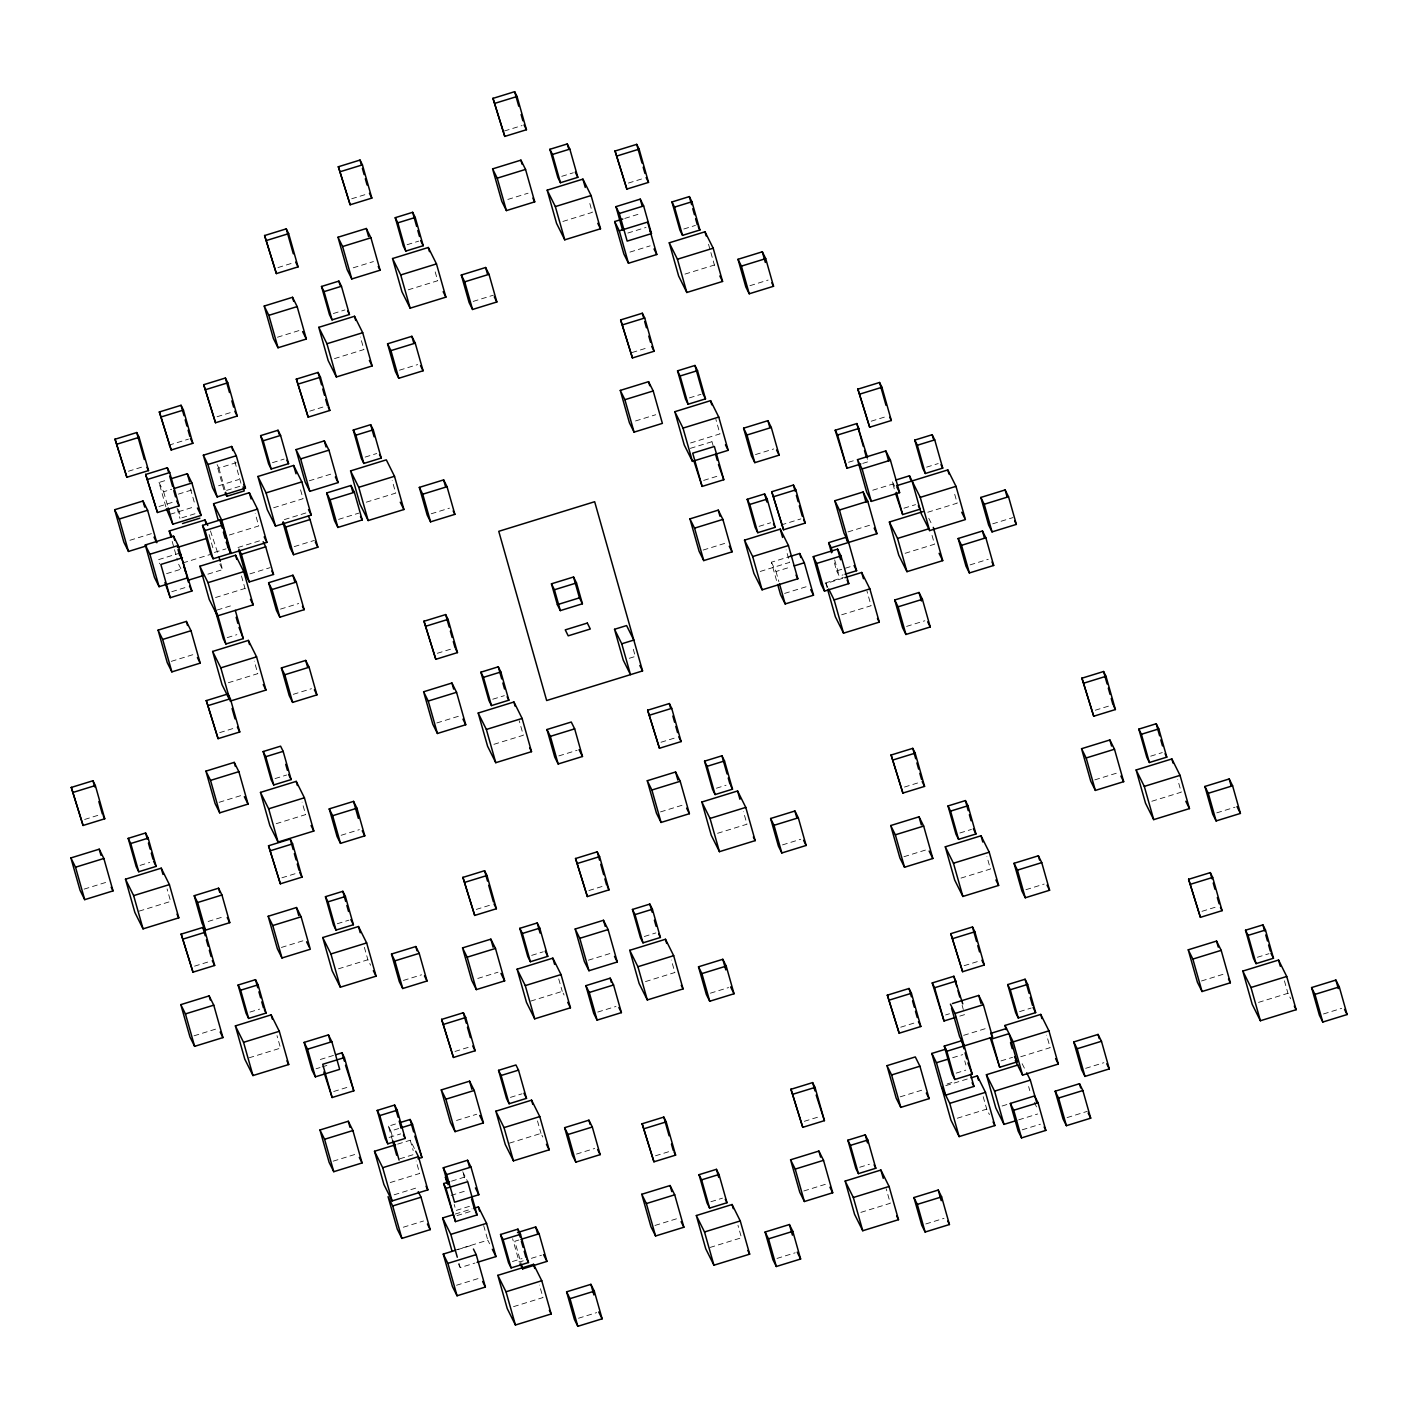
<?xml version="1.0" encoding="UTF-8"?>
<svg xmlns="http://www.w3.org/2000/svg" width="1418" height="1418" viewBox="0 0 1418 1418"><rect width="100%" height="100%" fill="white"/><g stroke="black" fill="none" stroke-linecap="round" stroke-linejoin="round"><path stroke-width="0.75" stroke-dasharray="5 3.75" d="M504.365 131.005L522.09 125.546M351.717 198.768L367.475 193.912M561.741 176.346L573.333 172.766M277.946 267.577L293.703 262.702M507.839 199.442L528.081 193.202M407.108 244.711L418.718 241.131M353.224 267.807L373.448 261.568M628.404 183.064L644.162 178.207M562.875 221.456L592.316 212.363L589.374 201.976M624.789 218.425L640.971 213.427M408.26 289.821L437.701 280.729L434.759 270.342M333.354 313.52L344.946 309.939M277.432 337.236L299.677 330.359M627.819 233.048L646.041 227.412M683.813 229.007L695.405 225.427M629.929 252.103L650.153 245.846M473.187 301.414L493.446 295.157M334.488 358.612L363.93 349.537L360.402 337.059M217.078 416.732L232.836 411.876M684.965 274.099L714.406 265.024L716.214 268.676M399.433 370.204L417.654 364.586M168.795 445.199L188.488 439.119M309.727 411.149L323.517 406.877M128.4 471.255L144.157 466.38M749.892 285.709L768.113 280.073M165.888 506.793L158.993 482.474L167.094 479.975M217.131 464.608L218.851 468.046L236.239 462.676M158.993 482.474L163.637 491.745L171.72 489.245M272.469 462.676L284.079 459.095M632.02 352.55L647.778 347.676M178.384 494.12L191.909 489.937M218.585 485.771L238.809 479.514M159.011 506.492L172.801 502.238M239.731 486.356L224.274 491.124L216.848 464.909M170.195 514.273L194.479 506.775M365.135 457.092L376.727 453.512M181.876 517.8L197.332 513.015M309.23 480.808L333.496 473.311M129.907 540.293L152.169 533.416M273.621 507.768L303.062 498.693L300.12 488.306M229.291 535.029L258.732 525.954L255.205 513.493M284.362 519.608L306.642 512.731M180.121 552.985L158.444 559.667L159.614 563.815M689.396 397.891L700.988 394.31M366.287 502.185L395.728 493.109L392.201 480.631M635.512 420.969L655.736 414.73M214.402 552.435L226.011 548.855M182.851 562.946L210.183 554.509M238.011 547.49L262.312 539.992M338.548 519.378L358.807 513.121M166.58 573.652L180.742 569.274M294.217 546.621L314.477 540.382M207.861 574.166L222.573 569.628L220.818 563.389M171.791 591.696L187.548 586.822M431.214 513.777L449.453 508.158M249.887 573.882L270.129 567.643M690.548 442.983L719.99 433.89L715.877 419.356M690.318 448.372L711.996 441.689L713.573 444.88M215.554 597.527L244.995 588.452L246.821 592.104M217.273 609.988L232.729 605.22M755.475 454.575L773.714 448.957M871.219 421.199L886.977 416.325M280.48 609.12L298.719 603.501M703.665 480.401L717.455 476.147M227.199 637.639L236.859 634.661M171.294 661.355L195.56 653.858M848.549 462.25L854.451 460.442M862.747 463.402L868.667 461.577L867.072 458.386M228.351 682.732L257.792 673.639L254.265 661.178M926.628 467.142L938.22 463.562M872.744 490.22L892.968 483.981M759.073 526.344L770.665 522.763M781.158 524.979L800.869 518.899M703.151 550.06L727.434 542.562M293.278 694.324L311.499 688.705M903.957 508.211L915.549 504.631M437.347 653.29L451.137 649.036M848.035 531.91L872.318 524.43M927.78 512.235L957.221 503.16L954.279 492.773M219.648 732.645L235.406 727.788M776.532 580.476L771.374 562.237L789.578 556.618M760.225 571.454L789.666 562.361L786.139 549.9M771.374 562.237L776 571.507L790.163 567.147M834.369 562.822L836.655 570.887L852.112 566.119M992.706 523.827L1012.966 517.588M905.092 553.304L934.533 544.211L931.591 533.824M836.655 570.887L839.226 576.045L843.09 574.857M784.597 593.415L808.88 585.918M825.152 583.046L843.373 577.41M827.119 587.672L825.95 583.507L842.771 578.314M84.637 819.462L98.427 815.19M492.755 699.234L504.347 695.653M629.291 658.289L635.317 656.428L632.41 646.147M436.833 722.95L459.095 716.072M275.039 778.588L286.649 775.008M970.036 564.896L988.257 559.277M219.134 802.304L243.4 794.807M841.654 614.792L871.095 605.716L866.983 591.182M493.889 744.326L523.331 735.251L519.218 720.699M906.598 626.401L924.82 620.765M140.045 865.405L149.705 862.428M276.191 823.698L305.632 814.606L302.105 802.145M84.123 889.121L106.368 882.244M558.834 755.918L577.055 750.299M341.118 835.291L359.357 829.654M661.001 742.252L676.758 737.395M139.088 911.154L170.621 901.423L167.094 888.944M281.898 877.795L297.656 872.939M208.145 921.47L224.345 916.471M716.409 788.213L726.069 785.217M660.487 811.911L684.77 804.431M194.532 966.154L208.322 961.9M337.307 923.738L348.899 920.158M281.384 947.454L305.668 939.957M1095.281 710.223L1109.071 705.969M717.561 833.305L747.002 824.212L743.475 811.752M476.271 909.417L490.061 905.163M904.454 787.061L920.211 782.187M588.895 890.539L604.653 885.683M338.441 968.831L367.882 959.756L370.612 965.233M782.488 844.898L800.709 839.279M249.94 1012.097L259.6 1009.12M194.036 1035.814L216.28 1028.936M403.386 980.441L421.607 974.804M1150.689 756.166L1162.281 752.586M1094.767 779.882L1119.05 772.385M531.661 955.377L543.271 951.797M477.777 978.455L498.002 972.216M959.862 833.004L971.454 829.424M248.983 1057.846L280.534 1048.115L277.006 1035.636M644.304 936.5L655.896 932.92M903.94 856.72L926.184 849.843M588.381 960.199L610.644 953.339M1151.824 801.259L1181.265 792.183L1177.738 779.723M320.326 1059.494L334.116 1055.24M530.704 1001.108L562.255 991.377L564.08 995.028M316.019 1068.782L320.078 1067.541M322.099 1066.903L328.178 1065.042M960.996 878.096L990.438 869.021L986.91 856.561M645.456 981.593L674.897 972.5L671.352 960.039M1216.768 812.851L1234.989 807.232M455.001 1051.447L468.791 1047.193M333.691 1091.505L349.448 1086.649M597.74 1012.062L615.979 1006.443M1025.923 889.689L1044.162 884.07M710.383 993.185L728.604 987.566M392.573 1140.71L388.443 1126.176L396.331 1123.747M388.443 1126.176L390.836 1130.961L398.724 1128.533M510.409 1097.39L522.001 1093.81M389.081 1137.466L400.691 1133.886M456.525 1120.468L476.749 1114.229M964.151 965.693L979.909 960.837M333.177 1161.165L355.422 1154.305M397.643 1144.131L410.263 1140.232L414.818 1149.36M399.823 1158.807L415.58 1153.933M1201.968 911.331L1217.725 906.474M509.452 1143.138L541.002 1133.407L542.81 1137.041M390.234 1182.559L419.675 1173.466L416.148 1161.005M900.714 1027.199L916.471 1022.325M945.576 1014.969L949.511 1013.746M959.773 1016.121L965.693 1014.295M394.133 1194.807L416.378 1187.929M451.527 1181.141L465.317 1176.887M1019.56 1011.637L1031.152 1008.056M576.488 1154.075L594.709 1148.456M963.637 1035.353L987.921 1027.855M451.119 1195.409L467.32 1190.393M1257.376 957.274L1268.968 953.694M469.447 1206.328L455.905 1210.493L454.203 1204.449M403.315 1227.226L423.539 1220.987M952.648 1057.739L962.769 1054.62M1201.454 980.99L1225.737 973.492M455.249 1214.056L472.07 1208.863M456.986 1215.598L470.776 1211.344M655.488 1155.794L669.278 1151.54M956.122 1073.142L965.782 1070.147M804.307 1121.319L818.097 1117.065M1000.984 1060.912L1012.576 1057.332M1020.712 1056.747L1050.153 1047.654L1046.626 1035.193M900.2 1096.841L924.483 1089.361M947.082 1084.008L955.183 1081.509M945.753 1085.656L968.884 1078.513M454.15 1250.534L487.792 1240.165L489.618 1243.799M457.411 1249.701L471.574 1245.341M1258.51 1002.384L1287.952 993.291L1290.681 998.768M518.864 1240.006L514.805 1241.264L521.434 1264.643M1085.639 1068.339L1103.86 1062.702M458.404 1263.952L460.23 1267.603L474.941 1263.066M957.274 1118.235L986.715 1109.142L989.427 1114.619M1002.118 1106.005L1008.428 1104.073M512.394 1261.541L522.054 1258.564M710.897 1201.737L722.489 1198.157M523.277 1260.832L519.236 1262.091L512.607 1238.694M531.378 1258.333L541.516 1255.214M1323.455 1013.976L1341.676 1008.34M456.49 1285.257L480.755 1277.76M654.974 1225.453L679.257 1217.956M859.716 1167.262L869.376 1164.284M1018.727 1119.83L1037.639 1113.999M803.811 1190.978L828.077 1183.481M1022.201 1129.827L1040.422 1124.208M1067.045 1117.614L1087.305 1111.358M513.546 1306.652L542.988 1297.559L539.46 1285.098M709.939 1247.486L741.49 1237.754L737.963 1225.294M860.868 1212.372L890.309 1203.279L886.197 1188.745M578.473 1318.244L596.694 1312.607M776.975 1258.44L795.197 1252.803M925.794 1223.964L944.016 1218.328M928.772 518.279L932.406 525.582M894.669 486.321L892.099 481.163L894.953 491.248M825.95 583.507L827.757 587.158M1022.148 1063.695L1025.799 1070.98M1034.289 1102.406L1037.019 1107.866M210.431 530.917L218.461 555.094M219.843 564.151L222.573 569.628M178.65 564.24L182.284 571.543M462.747 1171.729L467.71 1181.69M1284.424 980.831L1287.952 993.291M1028.617 1086.543L1029.805 1090.69M962.131 1005.344L963.301 1009.492M834.653 559.915L839.226 576.045M983.188 1096.681L986.715 1109.142M964.754 1060.912L965.888 1064.971M708.521 244.251L710.276 250.472M710.879 252.564L714.406 265.024M776 571.507L778.872 581.646M711.996 441.689L713.165 445.837M558.727 978.916L562.255 991.377M537.475 1120.929L541.002 1133.407M483.68 1225.613L487.792 1240.165M463.314 1173.75L464.448 1177.773M234.821 461.559L241.663 485.771M459.06 1263.456L460.23 1267.603M364.355 947.295L367.882 959.756M410.263 1140.232L413.205 1150.618M218.851 468.046L225.71 492.259M241.468 575.992L244.995 588.452M390.836 1130.961L393.194 1139.274M209.102 534.515L213.214 549.05M190.473 488.82L195.046 504.95M178.508 509.434L180.795 517.499M177.09 508.3L179.944 518.385M163.637 491.745L167.643 505.942M172.181 541.392L173.935 547.632M174.52 549.705L177.463 560.092"/><path stroke-width="1.5" d="M492.985 98.374L514.645 91.691L517.038 96.495L526.45 129.729L504.773 136.412L492.985 98.374L504.773 136.412M495.378 103.177L517.038 96.495M338.37 166.757L360.03 160.057L362.423 164.86L371.835 198.095L350.157 204.777L338.37 166.757L350.157 204.777M340.745 171.543L362.423 164.86M264.599 235.548L286.259 228.865L288.652 233.651L298.064 266.885L276.386 273.585L264.599 235.548L276.386 273.585M549.883 149.298L567.271 143.945L569.841 149.103L577.835 177.339L560.447 182.709L557.877 177.551L549.883 149.298L552.453 154.456L560.447 182.709M492.595 168.884L520.92 160.145L525.546 169.416L534.728 201.852L506.403 210.591L501.777 201.303L492.595 168.884L497.222 178.172L506.403 210.591M266.992 240.333L288.652 233.651M552.453 154.456L569.841 149.103M497.222 178.172L525.546 169.416M395.25 217.681L412.656 212.31L415.226 217.468L423.22 245.704L405.814 251.075L403.244 245.917L395.25 217.681L397.838 222.839L405.814 251.075M615.058 151.035L636.717 144.352L639.11 149.138L648.522 182.39L626.862 189.073L615.058 151.035L626.862 189.073M337.98 237.249L366.305 228.511L370.931 237.799L380.095 270.218L351.788 278.956L347.162 269.686L337.98 237.249L342.607 246.537L351.788 278.956M397.838 222.839L415.226 217.468M617.45 155.838L639.11 149.138M342.607 246.537L370.931 237.799M547.171 190.154L582.922 179.129L591.093 195.542L600.505 228.777L564.754 239.819L556.565 223.388L547.171 190.154L555.342 206.585L564.754 239.819M555.342 206.585L591.093 195.542M392.538 258.537L428.289 247.494L436.478 263.908L445.89 297.142L410.139 308.185L401.95 291.771L392.538 258.537L400.727 274.95L410.139 308.185M321.496 286.471L338.884 281.101L341.454 286.259L349.448 314.495L332.06 319.865L329.49 314.707L321.496 286.471L324.066 291.629L332.06 319.865M264.209 306.058L292.533 297.301L297.16 306.589L306.341 339.026L278.017 347.764L273.39 338.477L264.209 306.058L268.835 315.328L278.017 347.764M324.066 291.629L341.454 286.259M615.944 206.656L640.245 199.14L643.648 205.964L651.465 233.616L627.164 241.113L619.329 213.462L615.944 206.656L622.555 230.035M268.835 315.328L297.16 306.589M400.727 274.95L436.478 263.908M619.329 213.462L643.648 205.964M671.955 201.959L689.343 196.588L691.913 201.746L699.907 230L682.519 235.353L679.949 230.195L671.955 201.959L674.525 207.117L682.519 235.353M614.668 221.545L619.294 230.815L647.618 222.077L656.8 254.513L628.475 263.252L623.849 253.964L614.668 221.545L622.768 219.046M674.525 207.117L691.913 201.746M461.311 275.021L485.63 267.506L489.015 274.33L496.849 301.981L472.549 309.478L469.145 302.654L461.311 275.021L464.714 281.827L472.549 309.478M464.714 281.827L489.015 274.33M318.784 327.328L354.518 316.285L362.707 332.716L372.119 365.95L336.367 376.975L328.178 360.562L318.784 327.328L326.955 343.741L336.367 376.975M326.955 343.741L362.707 332.716M203.713 384.703L225.391 378.021L227.784 382.807L237.196 416.059L215.518 422.741L203.713 384.703L215.518 422.741M669.243 242.815L704.994 231.79L713.183 248.203L722.577 281.438L686.826 292.48L678.655 276.049L669.243 242.815L677.432 259.228L686.826 292.48M206.106 389.507L227.784 382.807M159.383 411.964L181.061 405.282L183.436 410.068L192.848 443.32L171.188 450.002L159.383 411.964L171.188 450.002M387.557 343.812L411.858 336.314L415.244 343.138L423.078 370.772L398.777 378.269L395.374 371.463L387.557 343.812L390.943 350.636L398.777 378.269M161.776 416.768L183.436 410.068M677.432 259.228L713.183 248.203M296.38 379.12L318.057 372.438L320.45 377.223L329.845 410.458L308.185 417.158L296.38 379.12L308.185 417.158M390.943 350.636L415.244 343.138M115.053 439.226L136.713 432.543L139.106 437.329L148.518 470.581L126.858 477.263L115.053 439.226L126.858 477.263M298.773 383.906L320.45 377.223M117.446 444.029L139.106 437.329M738.016 259.299L762.317 251.801L765.72 258.625L773.537 286.276L749.236 293.774L745.833 286.95L738.016 259.299L741.419 266.123L749.236 293.774M741.419 266.123L765.72 258.625M620.641 319.919L642.319 313.236L644.711 318.022L654.106 351.256L632.446 357.956L620.641 319.919L632.446 357.956M260.611 435.627L278.017 430.257L280.587 435.415L288.581 463.668L271.175 469.021L268.605 463.863L260.611 435.627L263.181 440.785L271.175 469.021M623.034 324.704L644.711 318.022M203.341 455.213L231.666 446.475L236.292 455.745L245.456 488.182L217.149 496.92L212.523 487.632L203.341 455.213L207.967 464.484L217.149 496.92M145.664 474.463L167.324 467.78L169.717 472.566L179.129 505.818L157.451 512.501L145.664 474.463L157.451 512.501M263.181 440.785L280.587 435.415M148.039 479.266L169.717 472.566M207.967 464.484L236.292 455.745M171.135 478.717L187.318 473.736L191.944 483.006L201.126 515.443L172.801 524.181L166.455 508.814M353.277 430.044L370.665 424.673L373.253 429.831L381.247 458.067L363.841 463.438L361.271 458.28L353.277 430.044L355.847 435.202L363.841 463.438M296.007 449.612L324.314 440.874L328.941 450.162L338.122 482.581L309.815 491.337L305.171 482.049L296.007 449.612L300.634 458.9L309.815 491.337M173.74 488.625L191.944 483.006M146.674 545.824L128.471 551.442L123.845 542.155L114.663 509.736L142.988 500.997L147.614 510.267L156.795 542.704L154.013 537.138M355.847 435.202L373.253 429.831M300.634 458.9L328.941 450.162M114.663 509.736L119.289 519.006L147.614 510.267M257.899 476.483L293.65 465.459L301.839 481.872L311.251 515.106L275.5 526.131L267.311 509.718L257.899 476.483L266.088 492.897L275.5 526.131M225.125 492.844L226.845 496.282L244.233 490.929L243.098 486.888M218.266 520.371L213.569 503.744L249.32 492.72L257.509 509.133L266.903 542.367L231.169 553.392L227.518 546.107M266.088 492.897L301.839 481.872M350.565 470.9L386.316 459.857L394.505 476.288L403.917 509.523L368.166 520.548L359.977 504.134L350.565 470.9L358.754 487.313L368.166 520.548M182.514 523.543L199.903 518.19M677.538 370.842L694.944 365.472L697.514 370.63L705.508 398.866L688.102 404.236L685.532 399.078L677.538 370.842L680.108 376L688.102 404.236M620.269 390.411L648.575 381.672L653.202 390.96L662.383 423.379L634.076 432.136L629.432 422.848L620.269 390.411L624.895 399.699L634.076 432.136M170.993 537.245L169.238 531.006L204.99 519.981L207.719 525.44M680.108 376L697.514 370.63M202.544 525.387L219.95 520.016L222.52 525.174L230.514 553.41L213.108 558.781L210.538 553.623L202.544 525.387L205.131 530.545L213.108 558.781M213.569 503.744L221.757 520.158L257.509 509.133M145.274 544.973L173.599 536.234L178.225 545.505L187.389 577.941L159.082 586.68L154.456 577.392L145.274 544.973L149.9 554.243L159.082 586.68M624.895 399.699L653.202 390.96M205.131 530.545L222.52 525.174M326.672 492.968L350.973 485.47L354.376 492.294L362.21 519.927L337.909 527.443L334.506 520.619L326.672 492.968L330.075 499.792L337.909 527.443M358.754 487.313L394.505 476.288M149.9 554.243L178.225 545.505M330.075 499.792L354.376 492.294M177.427 547.419L206.868 538.344M182.497 557.77L160.837 564.453L170.249 597.705L191.909 591.005L180.121 552.985L181.291 557.132M283.192 521.93L285.745 527.053L310.046 519.555L317.862 547.188L293.561 554.704L290.158 547.88L282.944 522.356M419.338 487.384L443.639 479.887L447.042 486.711L454.877 514.344L430.558 521.842L427.173 515.035L419.338 487.384L422.741 494.208L430.558 521.842M674.826 411.699L710.578 400.656L718.766 417.087L728.178 450.321L692.427 461.346L684.238 444.933L674.826 411.699L683.015 428.112L692.427 461.346M422.741 494.208L447.042 486.711M199.832 566.243L235.583 555.218L243.772 571.631L253.184 604.866L217.433 615.891L209.244 599.477L199.832 566.243L208.021 582.656L217.433 615.891M238.862 549.191L241.397 554.314L265.715 546.816L273.532 574.45L249.231 581.965L245.828 575.141L239.217 551.744M188.931 580.015L203.643 575.46M683.015 428.112L718.766 417.087M208.021 582.656L243.772 571.631M857.872 389.17L879.55 382.488L881.925 387.274L891.337 420.508L869.677 427.208L857.872 389.17L869.677 427.208M743.599 428.183L767.9 420.685L771.303 427.492L779.138 455.143L754.819 462.64L751.434 455.834L743.599 428.183L747.002 435.007L754.819 462.64M860.265 393.974L881.925 387.274M268.605 582.727L292.923 575.229L296.309 582.054L304.143 609.687L279.842 617.202L276.439 610.378L268.605 582.727L272.008 589.551L279.842 617.202M747.002 435.007L771.303 427.492M272.008 589.551L296.309 582.054M158.054 630.159L186.378 621.421L191.005 630.709L200.186 663.128L171.862 671.884L167.235 662.596L158.054 630.159L162.68 639.447L171.862 671.884M860.779 464.005L846.989 468.277L835.202 430.239L856.862 423.557L867.497 457.429M162.68 639.447L191.005 630.709M835.202 430.239L837.595 435.025L859.255 428.342M702.123 486.409L723.783 479.727L714.371 446.493L692.711 453.175L702.123 486.409L693.845 460.85M225.905 643.985L217.911 615.749L215.341 610.591L223.335 638.827L225.905 643.985L243.293 638.614L235.299 610.378M212.629 651.447L248.38 640.404L256.569 656.835L265.964 690.07L230.23 701.095L220.818 667.86L212.629 651.447L222.041 684.681L229.308 699.269M914.77 440.094L932.158 434.723L934.728 439.881L942.722 468.117L925.334 473.488L922.764 468.33L914.77 440.094L917.34 445.252L925.334 473.488M857.482 459.68L885.807 450.924L890.433 460.212L899.615 492.649L871.29 501.387L866.664 492.099L857.482 459.68L862.109 468.95L871.29 501.387M917.34 445.252L934.728 439.881M747.215 499.296L764.603 493.925L767.173 499.083L775.167 527.336L757.779 532.689L755.209 527.531L747.215 499.296L749.785 504.454L757.779 532.689M771.764 491.727L793.424 485.045L795.817 489.83L805.229 523.082L783.551 529.765L771.764 491.727L783.551 529.765M689.928 518.882L718.252 510.143L722.879 519.413L732.06 551.85L703.736 560.589L699.109 551.301L689.928 518.882L694.554 528.152L703.736 560.589M862.109 468.95L890.433 460.212M774.157 496.53L795.817 489.83M749.785 504.454L767.173 499.083M220.818 667.86L256.569 656.835M694.554 528.152L722.879 519.413M424 621.261L445.66 614.579L448.053 619.365L457.465 652.599L435.805 659.299L424 621.261L435.805 659.299M551.46 583.808L573.546 577.002L576.506 582.94L582.408 603.784L560.323 610.609L557.363 604.671L551.46 583.808L554.42 589.764L560.323 610.609M281.402 667.931L305.703 660.433L309.106 667.24L316.923 694.891L292.622 702.389L289.219 695.582L281.402 667.931L284.805 674.755L292.622 702.389M895.963 479.975L909.487 475.792L920.247 497.364L929.659 530.598L965.392 519.573L955.998 486.339L947.809 469.925L896.601 485.718M426.393 626.047L448.053 619.365M848.62 542.438L843.994 533.168L834.812 500.731L863.137 491.993L867.763 501.281L876.944 533.7L831.232 547.809L828.661 542.651L846.05 537.28L847.184 541.321M554.42 589.764L576.506 582.94M284.805 674.755L309.106 667.24M206.301 700.616L227.961 693.934L230.354 698.737L239.766 731.972L218.088 738.654L206.301 700.616L218.088 738.654M834.812 500.731L839.438 510.019L867.763 501.281M208.676 705.42L230.354 698.737M744.503 540.152L780.255 529.127L788.443 545.54L797.838 578.774L762.104 589.817L753.915 573.386L744.503 540.152L752.692 556.565L762.104 589.817M557.363 604.671L579.448 597.847L582.408 603.784M920.247 497.364L955.998 486.339M752.692 556.565L788.443 545.54M895.52 493.269L902.663 514.557L920.052 509.186L918.332 505.747M933.31 527.39L942.722 560.642L906.971 571.667L898.782 555.253L889.387 522.019L923.029 511.632M980.831 497.434L1005.132 489.937L1008.535 496.761L1016.351 524.394L992.051 531.892L988.647 525.085L980.831 497.434L984.234 504.259L992.051 531.892M789.578 556.618L799.699 553.499L804.325 562.769L813.507 595.206L785.182 603.944L780.556 594.656L777.684 584.535M813.276 556.636L837.577 549.138L840.98 555.962L848.797 583.613L824.496 591.111L821.093 584.287L813.276 556.636L816.679 563.46L824.496 591.111M984.234 504.259L1008.535 496.761M71.29 787.433L92.95 780.751L95.343 785.537L104.755 818.771L83.077 825.471L71.29 787.433L83.077 825.471M794.204 565.888L804.325 562.769M73.683 792.219L95.343 785.537M816.679 563.46L840.98 555.962M889.387 522.019L897.559 538.432L929.109 528.701M614.526 629.291L626.596 625.568L633.811 640.067L621.758 643.79L614.526 629.291L623.264 660.15L630.496 674.649L621.758 643.79M480.897 672.185L498.285 666.814L500.855 671.972L508.849 700.208L491.461 705.579L488.891 700.421L480.897 672.185L483.467 677.343L491.461 705.579M423.61 691.771L451.934 683.015L456.561 692.303L465.742 724.74L437.418 733.478L432.791 724.19L423.61 691.771L428.236 701.041L437.418 733.478M483.467 677.343L500.855 671.972M263.181 751.54L280.587 746.169L283.157 751.345L291.151 779.581L273.763 784.934L271.175 779.776L263.181 751.54L265.769 756.698L273.763 784.934M428.236 701.041L456.561 692.303M958.16 538.503L982.461 531.006L985.865 537.812L993.681 565.463L969.38 572.961L965.977 566.154L958.16 538.503L961.546 545.327L969.38 572.961M205.911 771.126L234.236 762.388L238.862 771.658L248.044 804.095L219.719 812.833L215.093 803.545L205.911 771.126L210.538 780.396L219.719 812.833M845.022 574.272L856.614 570.692L839.438 510.019M844.862 577.675L861.683 572.482L869.872 588.895L879.284 622.13L843.533 633.172L835.344 616.741L827.704 589.746M265.769 756.698L283.157 751.345M961.546 545.327L985.865 537.812M210.538 780.396L238.862 771.658M828.679 588.984L834.121 599.92L869.872 588.895M478.185 713.041L513.936 701.999L522.108 718.43L531.52 751.664L495.768 762.689L487.597 746.276L478.185 713.041L486.374 729.455L495.768 762.689M642.549 670.927L546.657 700.527L498.764 531.325L594.656 501.724L642.549 670.927L639.837 665.485M260.469 792.396L296.22 781.371L304.409 797.785L313.821 831.019L278.07 842.062L269.881 825.63L260.469 792.396L268.658 808.809L278.07 842.062M894.723 599.991L919.024 592.494L922.409 599.318L930.243 626.969L905.942 634.466L902.539 627.642L894.723 599.991L898.108 606.815L905.942 634.466M128.187 838.357L145.575 832.986L148.146 838.144L156.14 866.38L138.751 871.751L136.181 866.593L128.187 838.357L130.757 843.515L138.751 871.751M486.374 729.455L522.108 718.43M70.9 857.925L99.225 849.187L103.851 858.475L113.032 890.894L84.708 899.65L80.082 890.362L70.9 857.925L75.526 867.213L84.708 899.65M130.757 843.515L148.146 838.144M898.108 606.815L922.409 599.318M75.526 867.213L103.851 858.475M268.658 808.809L304.409 797.785M546.958 729.526L571.259 722.028L574.662 728.852L582.479 756.485L558.178 763.983L554.775 757.177L546.958 729.526L550.361 736.35L558.178 763.983M550.361 736.35L574.662 728.852M647.654 710.241L669.331 703.541L671.707 708.344L681.119 741.579L659.459 748.261L647.654 710.241L659.459 748.261M329.242 808.88L353.561 801.383L356.946 808.207L364.781 835.858L340.48 843.356L337.076 836.531L329.242 808.88L332.645 815.704L340.48 843.356M650.047 715.026L671.707 708.344M125.475 879.213L161.227 868.17L169.398 884.602L178.81 917.836L143.058 928.861L134.87 912.448L125.475 879.213L133.647 895.627L143.058 928.861M332.645 815.704L356.946 808.207M268.551 845.766L290.211 839.084L292.604 843.87L302.016 877.122L280.356 883.804L268.551 845.766L280.356 883.804M270.944 850.57L292.604 843.87M133.647 895.627L169.398 884.602M194.248 895.697L218.549 888.2L221.952 895.006L229.769 922.657L205.468 930.155L202.065 923.348L194.248 895.697L197.634 902.522L205.468 930.155M197.634 902.522L221.952 895.006M704.551 761.165L721.939 755.794L724.509 760.952L732.503 789.188L715.115 794.559L712.545 789.401L704.551 761.165L707.121 766.323L715.115 794.559M647.264 780.733L675.588 771.995L680.215 781.283L689.396 813.702L661.072 822.44L656.445 813.17L647.264 780.733L651.89 790.021L661.072 822.44M707.121 766.323L724.509 760.952M181.185 934.125L202.863 927.443L205.255 932.229L214.667 965.463L192.99 972.163L181.185 934.125L192.99 972.163M651.89 790.021L680.215 781.283M183.578 938.929L205.255 932.229M325.449 896.69L342.837 891.319L345.407 896.477L353.401 924.731L336.013 930.084L333.443 924.926L325.449 896.69L328.019 901.848L336.013 930.084M268.162 916.276L296.486 907.538L301.112 916.808L310.294 949.245L281.969 957.983L277.343 948.695L268.162 916.276L272.788 925.546L281.969 957.983M328.019 901.848L345.407 896.477M272.788 925.546L301.112 916.808M1081.934 678.194L1103.594 671.512L1105.987 676.297L1115.399 709.549L1093.721 716.232L1081.934 678.194L1093.721 716.232M1084.327 682.997L1105.987 676.297M701.839 802.021L737.59 790.978L745.779 807.391L755.174 840.626L719.44 851.669L711.251 835.255L701.839 802.021L710.028 818.434L719.44 851.669M462.924 877.405L484.584 870.705L486.977 875.509L496.389 908.743L474.711 915.425L462.924 877.405L474.711 915.425M465.299 882.191L486.977 875.509M891.107 755.032L912.767 748.349L915.159 753.135L924.571 786.387L902.894 793.07L891.107 755.032L902.894 793.07M893.482 759.835L915.159 753.135M575.548 858.528L597.208 851.828L599.601 856.632L609.013 889.866L587.353 896.548L575.548 858.528L587.353 896.548M322.737 937.546L358.488 926.521L366.659 942.935L376.071 976.169L340.32 987.212L332.149 970.781L322.737 937.546L330.926 953.96L340.32 987.212M710.028 818.434L745.779 807.391M577.941 863.314L599.601 856.632M330.926 953.96L366.659 942.935M770.612 818.505L794.913 811.007L798.316 817.814L806.133 845.465L781.832 852.962L778.429 846.138L770.612 818.505L774.015 825.311L781.832 852.962M238.082 985.049L255.488 979.678L258.058 984.836L266.052 1013.072L248.646 1018.443L246.076 1013.285L238.082 985.049L240.652 990.207L248.646 1018.443M180.813 1004.635L209.12 995.879L213.763 1005.167L222.927 1037.604L194.62 1046.342L189.994 1037.054L180.813 1004.635L185.439 1013.905L194.62 1046.342M774.015 825.311L798.316 817.814M240.652 990.207L258.058 984.836M185.439 1013.905L213.763 1005.167M391.51 954.03L415.811 946.533L419.214 953.357L427.031 981.008L402.73 988.506L399.327 981.681L391.51 954.03L394.895 960.855L402.73 988.506M1138.831 729.118L1156.219 723.747L1158.79 728.905L1166.784 757.141L1149.395 762.512L1146.825 757.354L1138.831 729.118L1141.401 734.276L1149.395 762.512M1081.544 748.704L1109.869 739.966L1114.495 749.236L1123.676 781.673L1095.352 790.411L1090.726 781.123L1081.544 748.704L1086.17 757.974L1095.352 790.411M394.895 960.855L419.214 953.357M1141.401 734.276L1158.79 728.905M519.803 928.329L537.209 922.958L539.779 928.116L547.773 956.352L530.367 961.723L527.797 956.565L519.803 928.329L522.391 933.487L530.367 961.723M462.534 947.898L490.858 939.159L495.485 948.447L504.648 980.866L476.342 989.604L471.715 980.334L462.534 947.898L467.16 957.185L476.342 989.604M1086.17 757.974L1114.495 749.236M522.391 933.487L539.779 928.116M235.37 1025.905L271.122 1014.88L279.311 1031.294L288.723 1064.528L252.971 1075.553L244.782 1059.14L235.37 1025.905L243.559 1042.319L252.971 1075.553M948.004 805.956L965.392 800.585L967.962 805.743L975.956 833.979L958.568 839.35L955.98 834.192L948.004 805.956L950.574 811.114L958.568 839.35M890.717 825.542L919.041 816.803L923.667 826.074L932.849 858.51L904.524 867.249L899.898 857.961L890.717 825.542L895.343 834.812L904.524 867.249M467.16 957.185L495.485 948.447M632.446 909.452L649.834 904.081L652.404 909.239L660.398 937.475L643.01 942.846L640.44 937.688L632.446 909.452L635.016 914.61L643.01 942.846M950.574 811.114L967.962 805.743M575.159 929.02L603.483 920.282L608.109 929.57L617.291 961.989L588.966 970.727L584.34 961.457L575.159 929.02L579.785 938.308L588.966 970.727M635.016 914.61L652.404 909.239M895.343 834.812L923.667 826.074M579.785 938.308L608.109 929.57M243.559 1042.319L279.311 1031.294M1136.119 769.974L1171.871 758.949L1180.042 775.362L1189.454 808.597L1153.703 819.622L1145.514 803.208L1136.119 769.974L1144.291 786.387L1153.703 819.622M517.091 969.185L552.843 958.143L561.032 974.556L570.444 1007.79L534.692 1018.833L526.503 1002.42L517.091 969.185L525.28 985.599L534.692 1018.833M304.143 1042.39L328.444 1034.892L331.847 1041.716L339.682 1069.349L315.363 1076.847L311.978 1070.041L304.143 1042.39L307.546 1049.214L315.363 1076.847M945.274 846.812L981.026 835.787L989.215 852.2L998.626 885.435L962.875 896.46L954.686 880.046L945.274 846.812L953.463 863.225L962.875 896.46M1144.291 786.387L1180.042 775.362M307.546 1049.214L331.847 1041.716M629.734 950.308L665.485 939.265L673.674 955.679L683.068 988.913L647.317 999.956L639.146 983.543L629.734 950.308L637.923 966.721L647.317 999.956M525.28 985.599L561.032 974.556M441.654 1019.418L463.331 1012.736L465.707 1017.521L475.119 1050.756L453.459 1057.456L441.654 1019.418L453.459 1057.456M953.463 863.225L989.215 852.2M336.101 1054.62L342.004 1052.812L344.397 1057.598L353.809 1090.832L332.131 1097.514L323.871 1071.955M1204.892 786.458L1229.193 778.961L1232.596 785.785L1240.413 813.418L1216.112 820.933L1212.709 814.109L1204.892 786.458L1208.278 793.282L1216.112 820.933M444.047 1024.221L465.707 1017.521M637.923 966.721L673.674 955.679M344.397 1057.598L322.719 1064.28L332.131 1097.514M1208.278 793.282L1232.596 785.785M585.864 985.67L610.183 978.172L613.569 984.978L621.403 1012.629L597.102 1020.127L593.699 1013.303L585.864 985.67L589.268 992.476L597.102 1020.127M589.268 992.476L613.569 984.978M1014.047 863.296L1038.366 855.798L1041.751 862.623L1049.586 890.256L1025.285 897.771L1021.882 890.947L1014.047 863.296L1017.45 870.12L1025.285 897.771M698.507 966.792L722.808 959.295L726.211 966.101L734.028 993.752L709.727 1001.25L706.324 994.426L698.507 966.792L701.91 973.599L709.727 1001.25M1017.45 870.12L1041.751 862.623M701.91 973.599L726.211 966.101M498.551 1070.342L515.939 1064.971L518.509 1070.129L526.503 1098.365L509.115 1103.736L506.545 1098.578L498.551 1070.342L501.121 1075.5L509.115 1103.736M441.264 1089.928L469.588 1081.172L474.215 1090.46L483.396 1122.896L455.072 1131.635L450.445 1122.347L441.264 1089.928L445.89 1099.198L455.072 1131.635M377.223 1110.418L394.629 1105.047L397.2 1110.205L405.193 1138.441L387.788 1143.812L385.217 1138.654L377.223 1110.418L379.794 1115.576L387.788 1143.812M950.804 933.664L972.482 926.982L974.857 931.786L984.269 965.02L962.609 971.702L950.804 933.664L962.609 971.702M319.954 1129.986L348.279 1121.248L352.905 1130.536L362.069 1162.955L333.762 1171.693L329.136 1162.423L319.954 1129.986L324.58 1139.274L333.762 1171.693M501.121 1075.5L518.509 1070.129M953.197 938.468L974.857 931.786M379.794 1115.576L397.2 1110.205M445.89 1099.198L474.215 1090.46M324.58 1139.274L352.905 1130.536M400.266 1122.524L410.121 1119.493L412.514 1124.279L421.926 1157.513L417.973 1158.736M1188.621 879.302L1210.281 872.619L1212.674 877.423L1222.086 910.657L1200.408 917.34L1188.621 879.302L1200.408 917.34M400.691 1127.93L412.514 1124.279M1191.014 884.105L1212.674 877.423M495.839 1111.198L531.59 1100.173L539.779 1116.586L549.174 1149.821L513.44 1160.846L505.251 1144.432L495.839 1111.198L504.028 1127.611L513.44 1160.846M415.722 1151.186L418.452 1156.645L427.864 1189.897L392.112 1200.922L383.923 1184.509L374.512 1151.274L395.551 1144.787M887.367 995.17L909.027 988.488L911.42 993.274L920.831 1026.508L899.172 1033.208L887.367 995.17L899.172 1033.208M955.838 1017.326L944.016 1020.978L932.229 982.94L953.889 976.258L962.751 1003.909M889.76 999.956L911.42 993.274M932.229 982.94L934.604 987.743L956.281 981.043M504.028 1127.611L539.779 1116.586M374.512 1151.274L382.7 1167.688L418.452 1156.645M1007.702 984.588L1025.09 979.235L1027.66 984.393L1035.654 1012.629L1018.266 1018L1015.696 1012.842L1007.702 984.588L1010.272 989.746L1018.266 1018M952.435 1003.554L978.739 995.436L983.365 1004.706L992.547 1037.143L946.834 1051.252L944.264 1046.094L961.652 1040.723L963.939 1048.788M1010.272 989.746L1027.66 984.393M564.612 1127.682L588.913 1120.185L592.316 1127.009L600.133 1154.642L575.832 1162.14L572.429 1155.333L564.612 1127.682L568.015 1134.506L575.832 1162.14M443.285 1167.758L467.586 1160.261L470.989 1167.067L478.823 1194.718L454.522 1202.216L446.688 1174.583L443.285 1167.758L448.106 1184.774M950.415 1004.174L955.041 1013.462L983.365 1004.706M568.015 1134.506L592.316 1127.009M446.688 1174.583L470.989 1167.067M1245.518 930.226L1262.906 924.873L1265.476 930.031L1273.47 958.267L1256.082 963.637L1253.512 958.462L1245.518 930.226L1248.088 935.384L1256.082 963.637M1188.231 949.812L1216.555 941.073L1221.182 950.344L1230.363 982.78L1202.039 991.519L1197.412 982.231L1188.231 949.812L1192.857 959.082L1202.039 991.519M443.639 1183.569L446.032 1188.373L467.71 1181.69L477.104 1214.925L455.444 1221.607L443.639 1183.569L449.559 1181.761M1248.088 935.384L1265.476 930.031M642.141 1123.765L663.819 1117.083L666.194 1121.886L675.606 1155.121L653.946 1161.803L642.141 1123.765L653.946 1161.803M392.697 1205.956L421.022 1197.217L430.186 1229.636L401.879 1238.393L397.253 1229.105L388.071 1196.668L392.697 1205.956L401.879 1238.393M1192.857 959.082L1221.182 950.344M644.534 1128.568L666.194 1121.886M790.96 1089.29L812.638 1082.608L815.031 1087.411L824.425 1120.645L802.765 1127.328L790.96 1089.29L802.765 1127.328M1006.16 1029.61L1004.99 1025.444L1040.741 1014.419L1048.93 1030.833L1058.324 1064.067L1022.591 1075.11L1015.306 1060.504M793.353 1094.093L815.031 1087.411M886.977 1065.662L915.301 1056.924L919.928 1066.212L929.109 1098.631L900.784 1107.387L896.158 1098.099L886.977 1065.662L891.603 1074.95L900.784 1107.387M991.058 1033.279L1006.514 1028.493M970.993 1077.857L977.303 1075.908L985.492 1092.339L994.887 1125.573L959.135 1136.598L949.741 1103.364L941.02 1085.869L931.839 1053.45L946.001 1049.072M891.603 1074.95L919.928 1066.212M931.839 1053.45L936.465 1062.72L948.607 1058.98M452.041 1251.19L442.629 1217.956L453.157 1214.712M474.179 1208.225L478.38 1206.913L486.569 1223.344L495.981 1256.578L477.051 1262.41M1004.99 1025.444L1013.179 1041.875L1048.93 1030.833M1242.806 971.082L1278.557 960.057L1286.729 976.47L1296.141 1009.705L1260.389 1020.747L1252.2 1004.316L1242.806 971.082L1250.977 987.495L1260.389 1020.747M1073.763 1041.946L1098.064 1034.431L1101.467 1041.255L1109.284 1068.906L1084.983 1076.404L1081.58 1069.58L1073.763 1041.946L1077.166 1048.753L1084.983 1076.404M442.629 1217.956L450.818 1234.369L486.569 1223.344M1250.977 987.495L1286.729 976.47M944.264 1046.094L952.258 1074.33L954.828 1079.488L972.216 1074.117L955.041 1013.462M999.69 1067.258L1017.078 1061.905L1009.084 1033.651L991.696 1039.022L999.69 1067.258L990.26 1037.905M1016.617 1120.486L1003.997 1124.385L995.808 1107.954L986.414 1074.72L1017.947 1064.989M1077.166 1048.753L1101.467 1041.255M970.515 1074.259L973.971 1086.418L945.646 1095.157L936.465 1062.72M500.536 1234.493L517.924 1229.14L520.512 1234.298L528.489 1262.534L511.1 1267.905L508.53 1262.747L500.536 1234.493L503.106 1239.651L511.1 1267.905M699.039 1174.689L716.427 1169.336L718.997 1174.494L726.991 1202.73L709.603 1208.101L707.033 1202.943L699.039 1174.689L701.609 1179.847L709.603 1208.101M473.435 1249.045L476.2 1254.611L485.381 1287.048L457.057 1295.786L452.431 1286.498L443.267 1254.079L455.391 1250.339M517.481 1232.561L535.703 1226.942L539.106 1233.766L546.94 1261.4L522.639 1268.897L520.087 1263.793M641.751 1194.275L670.076 1185.537L674.702 1194.807L683.884 1227.244L655.559 1235.982L650.933 1226.694L641.751 1194.275L646.378 1203.563L655.559 1235.982M1311.579 987.566L1335.88 980.068L1339.283 986.893L1347.1 1014.544L1322.799 1022.041L1319.396 1015.217L1311.579 987.566L1314.965 994.39L1322.799 1022.041M503.106 1239.651L520.512 1234.298M701.609 1179.847L718.997 1174.494M949.741 1103.364L985.492 1092.339M986.414 1074.72L994.585 1091.133L1030.337 1080.108L1036.806 1102.956M520.885 1239.385L539.106 1233.766M1314.965 994.39L1339.283 986.893M443.267 1254.079L447.893 1263.367L476.2 1254.611M847.858 1140.214L865.246 1134.861L867.816 1140.019L875.81 1168.255L858.422 1173.625L855.852 1168.467L847.858 1140.214L850.428 1145.372L858.422 1173.625M646.378 1203.563L674.702 1194.807M790.57 1159.8L818.895 1151.062L823.521 1160.332L832.703 1192.768L804.378 1201.507L799.752 1192.219L790.57 1159.8L795.214 1169.088L804.378 1201.507M850.428 1145.372L867.816 1140.019M795.214 1169.088L823.521 1160.332M1010.325 1103.434L1034.626 1095.937L1038.029 1102.743L1045.846 1130.394L1021.545 1137.892L1018.142 1131.085L1010.325 1103.434L1013.728 1110.259L1021.545 1137.892M1055.169 1091.204L1079.488 1083.707L1082.873 1090.531L1090.708 1118.182L1066.407 1125.679L1063.004 1118.855L1055.169 1091.204L1058.572 1098.028L1066.407 1125.679M1013.728 1110.259L1038.029 1102.743M1058.572 1098.028L1082.873 1090.531M497.824 1275.349L533.576 1264.324L541.765 1280.738L551.177 1313.972L515.425 1325.015L507.236 1308.584L497.824 1275.349L506.013 1291.78L515.425 1325.015M696.327 1215.545L732.078 1204.52L740.267 1220.933L749.661 1254.168L713.928 1265.21L705.739 1248.779L696.327 1215.545L704.516 1231.976L713.928 1265.21M845.146 1181.07L880.897 1170.045L889.086 1186.458L898.498 1219.693L862.747 1230.735L854.558 1214.304L845.146 1181.07L853.335 1197.501L862.747 1230.735M506.013 1291.78L541.765 1280.738M704.516 1231.976L740.267 1220.933M853.335 1197.501L889.086 1186.458M566.597 1291.833L590.898 1284.336L594.302 1291.16L602.136 1318.811L577.817 1326.309L574.432 1319.484L566.597 1291.833L570.001 1298.658L577.817 1326.309M765.1 1232.029L789.401 1224.532L792.804 1231.356L800.621 1259.007L776.32 1266.504L772.916 1259.68L765.1 1232.029L768.503 1238.853L776.32 1266.504M570.001 1298.658L594.302 1291.16M768.503 1238.853L792.804 1231.356M913.919 1197.554L938.22 1190.056L941.623 1196.881L949.44 1224.532L925.139 1232.029L921.753 1225.205L913.919 1197.554L917.322 1204.378L925.139 1232.029M917.322 1204.378L941.623 1196.881M1344.548 1009.421L1347.1 1014.544M1237.01 806.612L1240.413 813.418M1270.9 953.109L1273.47 958.267M1294.315 1006.053L1296.141 1009.705M1165.064 753.702L1166.784 757.141M1185.82 801.294L1189.454 808.597M1220.49 907.449L1222.086 910.657M1113.804 706.341L1115.399 709.549M1014.65 520.991L1016.351 524.394M1228.502 979.058L1230.363 982.78M1120.894 776.089L1123.676 781.673M991.98 562.06L993.681 565.463M941.02 464.679L942.722 468.117M961.759 512.27L964.488 517.747M889.742 417.317L891.337 420.508M929.659 530.598L921.47 514.185L912.058 480.95M939.088 553.339L942.722 560.642M896.832 487.065L899.615 492.649M771.835 282.856L773.537 286.276M927.691 621.846L930.243 626.969M874.162 528.134L876.944 533.7M1047.033 885.151L1049.586 890.256M698.188 226.561L699.907 230M719.848 275.961L722.577 281.438M1106.749 1063.784L1109.284 1068.906M854.044 565.534L856.614 570.692M877.458 618.478L879.284 622.13M973.386 828.821L975.956 833.979M847.113 580.192L848.797 583.613M646.129 177.587L648.522 182.39M995.897 879.958L998.626 885.435M776.585 450.038L779.138 455.143M803.634 519.874L805.229 523.082M649.763 230.195L651.465 233.616M1088.155 1113.059L1090.708 1118.182M922.179 781.584L924.571 786.387M1033.084 1007.471L1035.654 1012.629M654.017 248.948L656.8 254.513M1055.595 1058.59L1058.324 1064.067M810.724 589.64L813.507 595.206M773.466 523.898L775.167 527.336M796.03 575.123L797.838 578.774M705.508 398.866L702.92 393.708L694.944 365.472M929.145 851.084L932.849 858.51M725.449 444.844L728.178 450.321M981.876 960.216L984.269 965.02M1026.703 1072.806L1030.337 1080.108M575.265 172.181L577.835 177.339M1014.508 1056.747L1017.078 1061.905M597.776 223.3L600.505 228.777M723.783 479.727L718.465 464.537M1044.144 1126.991L1045.846 1130.394M651.731 346.471L654.106 351.256M990.703 1033.421L992.547 1037.143M524.057 124.926L526.45 129.729M729.277 546.284L732.06 551.85M964.222 1045.881L959.596 1036.593L951.567 1008.233M972.216 1074.117L967.927 1062.915M532.867 198.148L534.728 201.852M993.079 1121.922L994.887 1125.573M972.11 1082.696L973.971 1086.418M918.439 1021.722L920.831 1026.508M959.135 1136.598L950.964 1120.185L941.552 1086.95M803.598 840.342L806.133 845.465M926.326 1093.065L929.109 1098.631M494.297 296.858L496.849 301.981M730.802 785.749L732.503 789.188M947.756 1221.111L949.44 1224.532M753.366 836.992L755.174 840.626M678.726 736.793L681.119 741.579M420.65 240.546L423.22 245.704M443.16 291.683L445.89 297.142M874.108 1164.816L875.81 1168.255M896.672 1216.041L898.498 1219.693M686.613 808.136L689.396 813.702M369.442 193.309L371.835 198.095M824.425 1120.645L816.165 1095.068M378.252 266.513L380.095 270.218M730.625 986.928L734.028 993.752M420.526 365.667L423.078 370.772M829.938 1187.203L832.703 1192.768M579.076 749.679L582.479 756.485M453.175 510.941L454.877 514.344M658.679 934.037L660.398 937.475M347.729 311.056L349.448 314.495M681.26 985.28L683.068 988.913M369.389 360.473L372.119 365.95M797.235 1252.183L800.621 1259.007M607.418 886.675L609.013 889.866M295.671 262.1L298.064 266.885M507.13 696.77L508.849 700.208M529.712 748.013L531.52 751.664M379.528 454.629L381.247 458.067M400.266 502.22L403.917 509.523M614.508 956.423L617.291 961.989M302.637 331.599L306.341 339.026M455.869 649.409L457.465 652.599M725.289 1199.291L726.991 1202.73M328.267 407.267L329.845 410.458M747.853 1250.516L749.661 1254.168M618.851 1007.507L621.403 1012.629M462.959 719.156L465.742 724.74M360.509 516.524L362.21 519.927M674.011 1151.912L675.606 1155.121M335.357 477.015L338.122 482.581M681.101 1221.678L683.884 1227.244M545.203 951.194L547.773 956.352M567.714 1002.331L570.444 1007.79M286.861 460.23L288.581 463.668M308.521 509.629L311.251 515.106M308.344 516.134L310.046 519.555M315.328 542.084L317.862 547.188M493.996 903.957L496.389 908.743M234.803 411.255L237.196 416.059M597.598 1149.537L600.133 1154.642M500.962 973.439L504.648 980.866M243.612 484.46L245.456 488.182M302.442 606.284L304.143 609.687M264.191 536.89L266.903 542.367M263.163 541.694L265.715 546.816M271.831 571.046L273.532 574.45M523.933 1093.207L526.503 1098.365M546.444 1144.344L549.174 1149.821M190.455 438.517L192.848 443.32M314.388 689.786L316.923 694.891M230.514 553.41L226.224 542.208M250.454 599.389L253.184 604.866M472.726 1045.97L475.119 1050.756M362.228 830.735L364.781 835.858M598.733 1311.987L602.136 1318.811M197.421 508.016L201.126 515.443M424.478 975.885L427.031 981.008M176.736 501.015L179.129 505.818M243.293 638.614L239.022 627.412M479.692 1115.47L483.396 1122.896M263.252 684.593L265.964 690.07M543.537 1254.593L546.94 1261.4M146.923 467.373L148.518 470.581M169.238 531.006L171.968 536.483M288.581 774.423L291.151 779.581M311.091 825.542L313.821 831.019M526.787 1259.095L528.489 1262.534M189.516 586.219L191.909 591.005M549.351 1310.321L551.177 1313.972M350.831 919.573L353.401 924.731M373.342 970.692L376.071 976.169M475.42 1187.894L478.823 1194.718M237.373 727.168L239.766 731.972M170.249 597.705L164.913 582.514M475.509 1211.716L477.104 1214.925M197.403 657.562L200.186 663.128M492.347 1249.276L495.981 1256.578M299.623 872.318L302.016 877.122M447.911 1182.257L445.341 1177.1L447.06 1183.144M244.339 796.668L248.044 804.095M421.926 1157.513L414.818 1136.102M482.616 1281.482L485.381 1287.048M403.474 1135.003L405.193 1138.441M306.589 941.818L309.372 947.384M426.038 1186.246L427.864 1189.897M418.239 1191.652L421.022 1197.217M427.421 1224.071L430.186 1229.636M353.809 1090.832L345.531 1065.273M359.303 1157.389L362.069 1162.955M227.217 917.552L229.769 922.657M264.333 1009.634L266.052 1013.072M286.897 1060.877L288.723 1064.528M212.275 960.677L214.667 965.463M153.569 861.222L156.14 866.38M176.984 914.185L178.81 917.836M220.162 1032.02L222.927 1037.604M103.16 815.58L104.755 818.771M111.171 887.189L113.032 890.894M1335.88 980.068L1338.291 988.576M1229.193 778.961L1231.001 785.342M1278.557 960.057L1280.312 966.278M1262.906 924.873L1264.626 930.917M1265.76 934.941L1267.479 941.003M1268.614 945.026L1270.333 951.088M1210.281 872.619L1212.053 878.859M1213.223 883.006L1214.996 889.246M1217.335 897.541L1219.108 903.78M1171.871 758.949L1173.04 763.097M1156.219 723.747L1159.64 735.853M1160.793 739.895L1162.494 745.939M1216.555 941.073L1218.275 947.153M1103.594 671.512L1107.121 683.972M1108.309 688.12L1110.064 694.359M1111.251 698.507L1113.006 704.746M1109.869 739.966L1111.588 746.045M1005.132 489.937L1006.94 496.318M982.461 531.006L984.269 537.387M947.809 469.925L948.979 474.073M932.158 434.723L933.31 438.765M1098.064 1034.431L1099.269 1038.685M1038.366 855.798L1039.571 860.052M909.487 475.792L910.622 479.833M1079.488 1083.707L1080.693 1087.96M879.55 382.488L886.02 405.335M885.807 450.924L888.678 461.063M896.371 492.365L902.663 514.557M1040.741 1014.419L1041.911 1018.567M919.024 592.494L921.434 601.002M1025.09 979.235L1029.096 993.344M1030.23 997.386L1032.517 1005.451M897.559 538.432L906.971 571.667M981.026 835.787L982.798 842.008M965.392 800.585L968.246 810.671M969.38 814.712L971.1 820.756M856.862 423.557L863.332 446.404M864.501 450.552L866.274 456.791M863.137 491.993L866.008 502.132M1013.179 1041.875L1022.591 1075.11M1010.502 1042.62L1012.222 1048.664M837.595 435.025L846.989 468.277M972.482 926.982L976.594 941.534M977.764 945.682L979.537 951.921M912.767 748.349L915.709 758.736M916.879 762.884L918.651 769.123M919.821 773.271L921.594 779.51M861.683 572.482L863.456 578.704M978.739 995.436L981.043 1003.536M762.317 251.801L765.33 262.436M919.041 816.803L921.328 824.904M994.585 1091.133L1003.997 1124.385M837.577 549.138L840.59 559.773M953.889 976.258L956.831 986.644M958.001 990.792L959.773 997.031M831.232 547.809L832.366 551.85M828.661 542.651L831.515 552.736M977.303 1075.908L978.473 1080.073M965.073 1052.83L966.792 1058.874M834.121 599.92L843.533 633.172M793.424 485.045L795.197 491.284M796.367 495.431L798.139 501.671M799.309 505.818L802.251 516.205M934.604 987.743L944.016 1020.978M946.834 1051.252L954.828 1079.488M767.9 420.685L769.708 427.066M799.699 553.499L800.833 557.54M704.994 231.79L706.164 235.937M689.343 196.588L691.63 204.671M692.764 208.694L694.483 214.756M695.618 218.78L697.337 224.842M780.255 529.127L782.612 537.44M909.027 988.488L911.384 996.783M912.572 1000.948L914.326 1007.17M915.496 1011.335L917.269 1017.557M764.603 493.925L766.89 502.007M779.439 583.684L785.182 603.944M938.22 1190.056L941.233 1200.691M710.578 400.656L711.747 404.821M636.717 144.352L642.017 163.052M643.187 167.2L644.96 173.439M715.523 454.15L717.278 460.389M640.245 199.14L642.053 205.521M718.252 510.143L719.972 516.223M794.913 811.007L796.721 817.388M619.294 230.815L628.475 263.252M642.319 313.236L643.488 317.384M644.676 321.531L646.431 327.771M648.788 336.084L650.543 342.305M880.897 1170.045L883.254 1178.358M865.246 1134.861L867.532 1142.926M648.575 381.672L649.728 385.731M582.922 179.129L585.262 187.442M567.271 143.945L568.405 147.968M737.59 790.978L739.948 799.291M721.939 755.794L727.079 773.944M728.232 777.986L729.933 784.03M812.638 1082.608L814.978 1090.921M818.895 1151.062L820.614 1157.141M514.645 91.691L518.758 106.244M521.115 114.539L522.888 120.778M520.92 160.145L522.072 164.204M669.331 703.541L670.501 707.706M672.859 716.019L674.614 722.241M675.783 726.406L677.556 732.627M675.588 771.995L677.893 780.095M722.808 959.295L725.821 969.912M789.401 1224.532L792.414 1235.167M573.546 577.002L579.448 597.847M485.63 267.506L487.42 273.887M665.485 939.265L666.655 943.431M649.834 904.081L652.12 912.146M654.407 920.211L656.109 926.273M732.078 1204.52L733.248 1208.668M716.427 1169.336L718.713 1177.401M428.289 247.494L429.477 251.642M597.208 851.828L599.566 860.141M600.736 864.306L603.678 874.693M604.866 878.841L606.62 885.08M412.656 212.31L416.644 226.419M417.796 230.46L419.498 236.505M663.819 1117.083L669.101 1135.783M671.458 1144.096L673.213 1150.317M603.483 920.282L605.202 926.362M670.076 1185.537L671.795 1191.616M610.183 978.172L611.371 982.426M411.858 336.314L413.666 342.695M513.936 701.999L515.106 706.164M360.03 160.057L361.2 164.222M362.388 168.37L364.142 174.609M365.33 178.757L367.085 184.996M498.285 666.814L501.706 678.921M502.858 682.962L504.56 689.006M443.639 479.887L445.447 486.268M366.305 228.511L368.591 236.611M552.843 958.143L554.615 964.382M537.209 922.958L540.063 933.044M588.913 1120.185L590.118 1124.439M445.66 614.579L449.187 627.04M450.375 631.187L452.129 637.426M453.317 641.574L455.072 647.813M354.518 316.285L355.705 320.45M338.884 281.101L340.019 285.142M451.934 683.015L453.654 689.095M370.665 424.673L374.104 436.779M484.584 870.705L487.526 881.092M488.696 885.257L493.411 901.866M590.898 1284.336L593.912 1294.971M490.858 939.159L493.145 947.259M286.259 228.865L293.313 253.787M531.59 1100.173L532.76 1104.321M350.973 485.47L352.781 491.851M318.057 372.438L321.585 384.898M322.755 389.046L324.527 395.285M325.697 399.433L327.469 405.672M292.533 297.301L293.668 301.36M324.314 440.874L326.034 446.954M535.703 1226.942L537.511 1233.323M463.331 1012.736L466.256 1023.122M467.444 1027.27L470.386 1037.657M533.576 1264.324L534.746 1268.472M517.924 1229.14L520.211 1237.205M521.363 1241.229L523.065 1247.291M524.217 1251.314L525.918 1257.376M469.588 1081.172L471.893 1089.29M521.434 1264.643L522.639 1268.897M293.65 465.459L296.007 473.772M278.017 430.257L279.151 434.298M415.811 946.533L417.016 950.787M467.586 1160.261L469.393 1166.642M478.38 1206.913L479.568 1211.078M285.745 527.053L293.561 554.704M471.591 1199.079L474.729 1210.121M292.923 575.229L294.714 581.61M353.561 801.383L358.364 818.399M305.703 660.433L307.511 666.814M225.391 378.021L229.503 392.556M231.861 400.869L233.616 407.108M249.32 492.72L251.075 498.941M446.032 1188.373L455.444 1221.607M231.666 446.475L232.8 450.516M450.818 1234.369L457.287 1257.217M358.488 926.521L360.243 932.743M410.121 1119.493L413.648 1131.954M342.837 891.319L345.691 901.405M346.843 905.446L348.544 911.49M447.893 1263.367L457.057 1295.786M225.71 492.259L226.845 496.282M241.397 554.314L249.231 581.965M394.629 1105.047L398.05 1117.154M399.185 1121.177L400.904 1127.239M235.583 555.218L236.771 559.366M296.22 781.371L297.408 785.519M221.757 520.158L231.169 553.392M219.95 520.016L222.236 528.081M223.37 532.122L225.09 538.166M393.779 1141.348L399.078 1160.048M392.573 1140.71L396.685 1155.262M285.727 764.337L287.429 770.382M248.38 640.404L249.55 644.57M181.061 405.282L184.003 415.669M185.173 419.817L186.928 426.056M188.115 430.203L189.87 436.443M219.046 557.168L220.215 561.315M236.168 617.326L237.869 623.371M204.99 519.981L206.159 524.128M187.318 473.736L189.622 481.836M290.211 839.084L293.154 849.471M294.341 853.618L296.096 859.857M297.266 864.005L299.038 870.244M382.7 1167.688L392.112 1200.922M342.004 1052.812L344.361 1061.107M296.486 907.538L298.773 915.638M328.444 1034.892L330.252 1041.273M167.324 467.78L168.494 471.928M169.681 476.094L172.624 486.48M173.794 490.628L175.548 496.867M227.961 693.934L229.131 698.081M232.073 708.468L235.016 718.855M348.279 1121.248L349.998 1127.328M168.21 507.963L172.801 524.181M183.649 565.445L185.403 571.667M186.591 575.832L188.346 582.054M178.012 549.51L179.767 555.732M173.599 536.234L174.733 540.276M234.236 762.388L235.37 766.429M136.713 432.543L144.37 459.556M186.378 621.421L187.53 625.48M142.988 500.997L144.707 507.077M271.122 1014.88L272.309 1019.028M255.488 979.678L257.757 987.743M258.909 991.785L260.611 997.829M261.763 1001.87L263.482 1007.914M119.289 519.006L128.471 551.442M218.549 888.2L219.755 892.454M202.863 927.443L205.22 935.756M206.39 939.904L208.145 946.143M209.332 950.29L211.087 956.53M209.12 995.879L210.272 999.938M161.227 868.17L162.981 874.41M145.575 832.986L147.295 839.031M148.429 843.072L150.148 849.116M151.283 853.157L153.002 859.202M92.95 780.751L94.722 786.972M98.835 801.524L102.362 813.985M99.225 849.187L100.944 855.267M587.336 623.069L565.25 629.876L568.21 635.831L590.296 629.007L587.336 623.069"/></g></svg>
